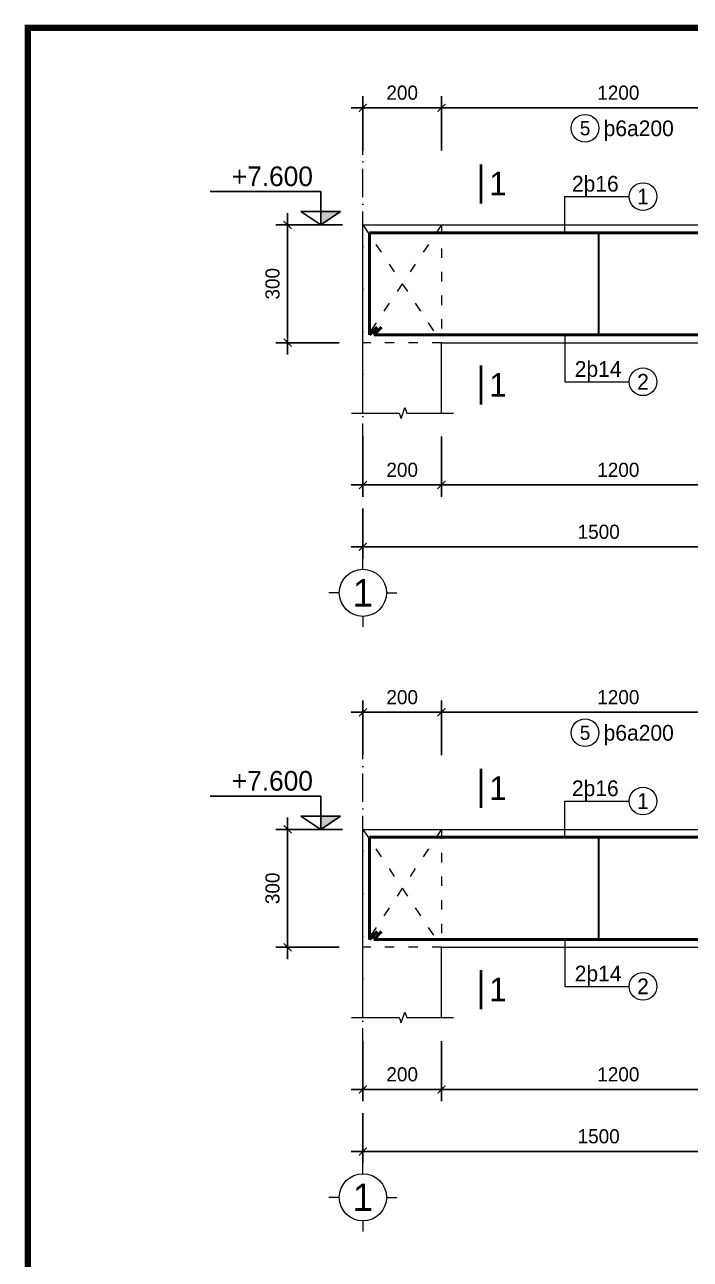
# Model space of a CAD drawing. Header units: inches. Extents: x 566748 to 757280, y 592180 to 740680.
# Drawn here: x 610508 to 618977, y 634952 to 650658 of the extents above; entities that cross this region are included whole.
import ezdxf
from ezdxf.enums import TextEntityAlignment as Align

# ---------------------------------------------------------------- set-up
doc = ezdxf.new("R2010")
doc.units = ezdxf.units.IN
doc.header["$MEASUREMENT"] = 0
doc.linetypes.add('ACAD_ISO03W100', pattern=[30, 12, -18])
doc.linetypes.add('ACAD_ISO10W100', pattern=[18, 12, -3, 0, -3])
doc.layers.add('LAYER7', color=7, linetype='Continuous')
doc.layers.add('TEXT', color=4, linetype='Continuous')
for name, color, linetype, lineweight in [('NET CB', 2, 'Continuous', 20), ('NET GHI CHU', 7, 'Continuous', 13), ('NET KICH THUOC', 9, 'Continuous', 13), ('NET THEP DAI', 3, 'Continuous', 30), ('NET THEP DOC', 1, 'Continuous', 50), ('NET TRUC', 8, 'ACAD_ISO10W100', 9)]:
    doc.layers.add(name, color=color, linetype=linetype, lineweight=lineweight)
doc.styles.add('A2', font='Fonts5.ttf', dxfattribs={"height": 600})
doc.styles.add('HELVE-KT', font='VHELVEN0.TTF')
doc.styles.add('ISO', font='Fonts5.ttf')
doc.styles.add('NHIEN', font='Fonts5.ttf', dxfattribs={"height": 0.2})
doc.styles.add('TEXT', font='Fonts5.ttf')
doc.styles.add('VNIHELVE', font='Fonts5.ttf', dxfattribs={"height": 180})
doc.dimstyles.new('M 1-20', dxfattribs={"dimscale": 100, "dimtxt": 2, "dimasz": 1, "dimexe": 1.5, "dimexo": 3, "dimgap": 1, "dimtad": 1, "dimdec": 0, "dimlfac": 0.2, "dimtxsty": 'VNIHELVE', "dimblk": 'ARCHTICK', "dimcen": 2.5, "dimdle": 1.5, "dimclrd": 256, "dimclre": 256, "dimclrt": 256, "dimadec": 0, "dimazin": 0, "dimtfac": 1, "dimtdec": 0, "dimtix": 1, "dimtmove": 0, "dimatfit": 3, "dimldrblk": 'ARCHTICK', "dimfxl": 7, "dimfxlon": 1, "dimarcsym": 1})

# ---------------------------------------------------------------- blocks, each defined once
blk = doc.blocks.new('_ArchTick')
at = {"color": 0, "linetype": 'ByBlock', "const_width": 0.15}
blk.add_lwpolyline([(-0.5, -0.5), (0.5, 0.5)], dxfattribs=at)
blk = doc.blocks.new('*D619')
at = {"layer": 'Defpoints', "color": 0}
for p in [(614811, 649600), (614811, 648756), (615811, 648756)]:
    blk.add_point(p, dxfattribs=at)
at = {"layer": 'NET KICH THUOC', "lineweight": -2}
for p, q in [((614811, 649056), (614811, 649750)), ((615811, 649056), (615811, 649750)), ((615961, 649600), (614661, 649600))]:
    blk.add_line(p, q, dxfattribs=at)
at = {"layer": 'NET KICH THUOC', "lineweight": -2, "xscale": 100, "yscale": 100, "zscale": 100, "rotation": 180}
blk.add_blockref('_ArchTick', (614811, 649600), dxfattribs=at)
at = {"layer": 'NET KICH THUOC', "lineweight": -2, "xscale": 100, "yscale": 100, "zscale": 100}
blk.add_blockref('_ArchTick', (615811, 649600), dxfattribs=at)
at = {"layer": 'NET KICH THUOC', "insert": (615311, 649792), "char_height": 180, "attachment_point": 5, "style": 'VNIHELVE'}
blk.add_mtext('200', dxfattribs=at)
blk = doc.blocks.new('*D620')
at = {"layer": 'Defpoints', "color": 0}
for p in [(614811, 644802), (620811, 644802), (614811, 644014)]:
    blk.add_point(p, dxfattribs=at)
at = {"layer": 'NET KICH THUOC', "lineweight": -2}
for p, q in [((614811, 644502), (614811, 643864)), ((620811, 644502), (620811, 643864)), ((620961, 644014), (614661, 644014))]:
    blk.add_line(p, q, dxfattribs=at)
at = {"layer": 'NET KICH THUOC', "lineweight": -2, "xscale": 100, "yscale": 100, "zscale": 100, "rotation": 180}
blk.add_blockref('_ArchTick', (614811, 644014), dxfattribs=at)
at = {"layer": 'NET KICH THUOC', "lineweight": -2, "xscale": 100, "yscale": 100, "zscale": 100}
blk.add_blockref('_ArchTick', (620811, 644014), dxfattribs=at)
at = {"layer": 'NET KICH THUOC', "insert": (617811, 644206), "char_height": 180, "attachment_point": 5, "style": 'VNIHELVE'}
blk.add_mtext('1500', dxfattribs=at)
blk = doc.blocks.new('TRUC')
at = {"layer": 'NET GHI CHU'}
for p, q in [((-228.077, -72.542), (-228.077, -72.442)), ((-228.302, -72.767), (-228.402, -72.767)), ((-227.852, -72.767), (-227.752, -72.767)), ((-228.077, -72.992), (-228.077, -73.092))]:
    blk.add_line(p, q, dxfattribs=at)
blk.add_circle((-228.077, -72.767), 0.225, dxfattribs=at)
at = {"layer": 'NET GHI CHU', "style": 'HELVE-KT'}
blk.add_attdef('A', text='', height=0.3, dxfattribs=at).set_placement((-228.077, -72.767), align=Align.MIDDLE_CENTER)
blk = doc.blocks.new('DS THEP')
blk.add_circle((220, 0), 220)
at = {"style": 'A2'}
blk.add_attdef('ENTER', text='', height=250, dxfattribs=at).set_placement((220, 0), align=Align.MIDDLE_CENTER)
blk = doc.blocks.new('*D631')
at = {"layer": 'Defpoints', "color": 0}
for p in [(615811, 649600), (615811, 648756), (620311, 648756)]:
    blk.add_point(p, dxfattribs=at)
at = {"layer": 'NET KICH THUOC', "lineweight": -2}
for p, q in [((615811, 649056), (615811, 649750)), ((620311, 649056), (620311, 649750)), ((620461, 649600), (615661, 649600))]:
    blk.add_line(p, q, dxfattribs=at)
at = {"layer": 'NET KICH THUOC', "lineweight": -2, "xscale": 100, "yscale": 100, "zscale": 100, "rotation": 180}
blk.add_blockref('_ArchTick', (615811, 649600), dxfattribs=at)
at = {"layer": 'NET KICH THUOC', "lineweight": -2, "xscale": 100, "yscale": 100, "zscale": 100}
blk.add_blockref('_ArchTick', (620311, 649600), dxfattribs=at)
at = {"layer": 'NET KICH THUOC', "insert": (618061, 649792), "char_height": 180, "attachment_point": 5, "style": 'VNIHELVE'}
blk.add_mtext('1200', dxfattribs=at)
blk = doc.blocks.new('MCD')
at = {"layer": 'NET GHI CHU'}
blk.add_lwpolyline([(0, 667, 50, 50, 0), (0, 0, 0, 0, 0)], format="xyseb", dxfattribs=at)
at = {"layer": 'TEXT', "linetype": 'ACAD_ISO03W100', "style": 'TEXT'}
blk.add_attdef('MCD', (139, 128), '', height=400, dxfattribs=at)
blk = doc.blocks.new('CT P')
at = {"color": 7}
for p, q in [((0, 423), (1406, 423)), ((0, 0), (0, 423)), ((0, 0), (-253, 168)), ((253, 168), (-253, 168)), ((0, 0), (253, 168))]:
    blk.add_line(p, q, dxfattribs=at)
at = {"color": 8}
blk.add_line((276, 0), (-276, 0), dxfattribs=at)
at = {"color": 7}
blk.add_solid([(0, 0), (-253, 168), (0, 168)], dxfattribs=at)
at = {"color": 7, "style": 'TEXT', "flags": 4}
blk.add_attdef('CODE', (258, 492), '', height=250, dxfattribs=at)
blk = doc.blocks.new('*D632')
at = {"layer": 'Defpoints', "color": 0}
for p in [(613853, 648112), (614811, 648112), (614811, 646612)]:
    blk.add_point(p, dxfattribs=at)
at = {"layer": 'NET KICH THUOC', "lineweight": -2}
for p, q in [((613853, 646462), (613853, 648262)), ((614511, 648112), (613703, 648112)), ((614511, 646612), (613703, 646612))]:
    blk.add_line(p, q, dxfattribs=at)
at = {"layer": 'NET KICH THUOC', "lineweight": -2, "xscale": 100, "yscale": 100, "zscale": 100}
for p, rotation in [((613853, 648112), 90), ((613853, 646612), 270)]:
    blk.add_blockref('_ArchTick', p, dxfattribs=dict(at, rotation=rotation))
at = {"layer": 'NET KICH THUOC', "insert": (613662, 647362), "char_height": 180, "attachment_point": 5, "rotation": 90, "style": 'VNIHELVE'}
blk.add_mtext('300', dxfattribs=at)
blk = doc.blocks.new('*D637')
at = {"layer": 'Defpoints', "color": 0}
for p in [(620311, 645868), (615811, 645718), (620311, 644802)]:
    blk.add_point(p, dxfattribs=at)
at = {"layer": 'NET KICH THUOC', "lineweight": -2}
for p, q in [((615811, 645418), (615811, 644652)), ((620311, 645502), (620311, 644652)), ((615661, 644802), (620461, 644802))]:
    blk.add_line(p, q, dxfattribs=at)
at = {"layer": 'NET KICH THUOC', "lineweight": -2, "xscale": 100, "yscale": 100, "zscale": 100, "rotation": 180}
blk.add_blockref('_ArchTick', (615811, 644802), dxfattribs=at)
at = {"layer": 'NET KICH THUOC', "lineweight": -2, "xscale": 100, "yscale": 100, "zscale": 100}
blk.add_blockref('_ArchTick', (620311, 644802), dxfattribs=at)
at = {"layer": 'NET KICH THUOC', "insert": (618061, 644994), "char_height": 180, "attachment_point": 5, "style": 'VNIHELVE'}
blk.add_mtext('1200', dxfattribs=at)
blk = doc.blocks.new('*D641')
at = {"layer": 'Defpoints', "color": 0}
for p in [(614811, 645718), (615811, 645718), (615811, 644802)]:
    blk.add_point(p, dxfattribs=at)
at = {"layer": 'NET KICH THUOC', "lineweight": -2}
for p, q in [((614811, 645418), (614811, 644652)), ((615811, 645418), (615811, 644652)), ((614661, 644802), (615961, 644802))]:
    blk.add_line(p, q, dxfattribs=at)
at = {"layer": 'NET KICH THUOC', "lineweight": -2, "xscale": 100, "yscale": 100, "zscale": 100, "rotation": 180}
blk.add_blockref('_ArchTick', (614811, 644802), dxfattribs=at)
at = {"layer": 'NET KICH THUOC', "lineweight": -2, "xscale": 100, "yscale": 100, "zscale": 100}
blk.add_blockref('_ArchTick', (615811, 644802), dxfattribs=at)
at = {"layer": 'NET KICH THUOC', "insert": (615311, 644994), "char_height": 180, "attachment_point": 5, "style": 'VNIHELVE'}
blk.add_mtext('200', dxfattribs=at)
blk = doc.blocks.new('*D675')
at = {"layer": 'Defpoints', "color": 0}
for p in [(614811, 641910), (614811, 641065), (615811, 641065)]:
    blk.add_point(p, dxfattribs=at)
at = {"layer": 'NET KICH THUOC', "lineweight": -2}
for p, q in [((615961, 641910), (614661, 641910)), ((614811, 641365), (614811, 642060)), ((615811, 641365), (615811, 642060))]:
    blk.add_line(p, q, dxfattribs=at)
at = {"layer": 'NET KICH THUOC', "lineweight": -2, "xscale": 100, "yscale": 100, "zscale": 100, "rotation": 180}
blk.add_blockref('_ArchTick', (614811, 641910), dxfattribs=at)
at = {"layer": 'NET KICH THUOC', "lineweight": -2, "xscale": 100, "yscale": 100, "zscale": 100}
blk.add_blockref('_ArchTick', (615811, 641910), dxfattribs=at)
at = {"layer": 'NET KICH THUOC', "insert": (615311, 642102), "char_height": 180, "attachment_point": 5, "style": 'VNIHELVE'}
blk.add_mtext('200', dxfattribs=at)
blk = doc.blocks.new('*D676')
at = {"layer": 'Defpoints', "color": 0}
for p in [(614811, 637112), (620811, 637112), (614811, 636324)]:
    blk.add_point(p, dxfattribs=at)
at = {"layer": 'NET KICH THUOC', "lineweight": -2}
for p, q in [((614811, 636812), (614811, 636174)), ((620811, 636812), (620811, 636174)), ((620961, 636324), (614661, 636324))]:
    blk.add_line(p, q, dxfattribs=at)
at = {"layer": 'NET KICH THUOC', "lineweight": -2, "xscale": 100, "yscale": 100, "zscale": 100, "rotation": 180}
blk.add_blockref('_ArchTick', (614811, 636324), dxfattribs=at)
at = {"layer": 'NET KICH THUOC', "lineweight": -2, "xscale": 100, "yscale": 100, "zscale": 100}
blk.add_blockref('_ArchTick', (620811, 636324), dxfattribs=at)
at = {"layer": 'NET KICH THUOC', "insert": (617811, 636516), "char_height": 180, "attachment_point": 5, "style": 'VNIHELVE'}
blk.add_mtext('1500', dxfattribs=at)
blk = doc.blocks.new('*D687')
at = {"layer": 'Defpoints', "color": 0}
for p in [(615811, 641910), (615811, 641065), (620311, 641065)]:
    blk.add_point(p, dxfattribs=at)
at = {"layer": 'NET KICH THUOC', "lineweight": -2}
for p, q in [((620461, 641910), (615661, 641910)), ((615811, 641365), (615811, 642060)), ((620311, 641365), (620311, 642060))]:
    blk.add_line(p, q, dxfattribs=at)
at = {"layer": 'NET KICH THUOC', "lineweight": -2, "xscale": 100, "yscale": 100, "zscale": 100, "rotation": 180}
blk.add_blockref('_ArchTick', (615811, 641910), dxfattribs=at)
at = {"layer": 'NET KICH THUOC', "lineweight": -2, "xscale": 100, "yscale": 100, "zscale": 100}
blk.add_blockref('_ArchTick', (620311, 641910), dxfattribs=at)
at = {"layer": 'NET KICH THUOC', "insert": (618061, 642102), "char_height": 180, "attachment_point": 5, "style": 'VNIHELVE'}
blk.add_mtext('1200', dxfattribs=at)
blk = doc.blocks.new('*D660')
at = {"layer": 'Defpoints', "color": 0}
for p in [(613853, 640421), (614811, 640421), (614811, 638921)]:
    blk.add_point(p, dxfattribs=at)
at = {"layer": 'NET KICH THUOC', "lineweight": -2}
for p, q in [((613853, 638771), (613853, 640571)), ((614511, 640421), (613703, 640421)), ((614511, 638921), (613703, 638921))]:
    blk.add_line(p, q, dxfattribs=at)
at = {"layer": 'NET KICH THUOC', "lineweight": -2, "xscale": 100, "yscale": 100, "zscale": 100}
for p, rotation in [((613853, 640421), 90), ((613853, 638921), 270)]:
    blk.add_blockref('_ArchTick', p, dxfattribs=dict(at, rotation=rotation))
at = {"layer": 'NET KICH THUOC', "insert": (613662, 639671), "char_height": 180, "attachment_point": 5, "rotation": 90, "style": 'VNIHELVE'}
blk.add_mtext('300', dxfattribs=at)
blk = doc.blocks.new('*D665')
at = {"layer": 'Defpoints', "color": 0}
for p in [(620311, 638177), (615811, 638027), (620311, 637112)]:
    blk.add_point(p, dxfattribs=at)
at = {"layer": 'NET KICH THUOC', "lineweight": -2}
for p, q in [((615811, 637727), (615811, 636962)), ((620311, 637812), (620311, 636962)), ((615661, 637112), (620461, 637112))]:
    blk.add_line(p, q, dxfattribs=at)
at = {"layer": 'NET KICH THUOC', "lineweight": -2, "xscale": 100, "yscale": 100, "zscale": 100, "rotation": 180}
blk.add_blockref('_ArchTick', (615811, 637112), dxfattribs=at)
at = {"layer": 'NET KICH THUOC', "lineweight": -2, "xscale": 100, "yscale": 100, "zscale": 100}
blk.add_blockref('_ArchTick', (620311, 637112), dxfattribs=at)
at = {"layer": 'NET KICH THUOC', "insert": (618061, 637304), "char_height": 180, "attachment_point": 5, "style": 'VNIHELVE'}
blk.add_mtext('1200', dxfattribs=at)
blk = doc.blocks.new('*D669')
at = {"layer": 'Defpoints', "color": 0}
for p in [(614811, 638027), (615811, 638027), (615811, 637112)]:
    blk.add_point(p, dxfattribs=at)
at = {"layer": 'NET KICH THUOC', "lineweight": -2}
for p, q in [((614811, 637727), (614811, 636962)), ((615811, 637727), (615811, 636962)), ((614661, 637112), (615961, 637112))]:
    blk.add_line(p, q, dxfattribs=at)
at = {"layer": 'NET KICH THUOC', "lineweight": -2, "xscale": 100, "yscale": 100, "zscale": 100, "rotation": 180}
blk.add_blockref('_ArchTick', (614811, 637112), dxfattribs=at)
at = {"layer": 'NET KICH THUOC', "lineweight": -2, "xscale": 100, "yscale": 100, "zscale": 100}
blk.add_blockref('_ArchTick', (615811, 637112), dxfattribs=at)
at = {"layer": 'NET KICH THUOC', "insert": (615311, 637304), "char_height": 180, "attachment_point": 5, "style": 'VNIHELVE'}
blk.add_mtext('200', dxfattribs=at)

msp = doc.modelspace()

# ---------------------------------------------------------------- linework, layer by layer
at = {"layer": 'LAYER7', "linetype": 'Continuous', "const_width": 80}
msp.add_lwpolyline([(649748.3, 650617.8), (610548.3, 650617.8), (610548.3, 622842.9), (649748.3, 622842.9)], close=True, dxfattribs=at)
at = {"layer": 'NET CB', "ltscale": 800}
for points in [[(614811, 648111.8), (621811, 648111.8)], [(614811, 645717.8), (614811, 648111.8)], [(615811, 646611.8), (620311, 646611.8)], [(615811, 645717.8), (615811, 646611.8)], [(614811, 640421.3), (638311, 640421.3)], [(614811, 638027.3), (614811, 640421.3)], [(615811, 638921.3), (620311, 638921.3)], [(615811, 638027.3), (615811, 638921.3)]]:
    msp.add_lwpolyline(points, dxfattribs=at)
at = {"layer": 'NET GHI CHU', "color": 7}
for points in [[(617379, 648011.8), (617379, 648471.3), (618199.1, 648471.3)], [(617379, 646711.8), (617379, 646114.8), (618199.1, 646114.8)], [(617379, 640321.3), (617379, 640780.8), (618199.1, 640780.8)], [(617379, 639021.3), (617379, 638424.3), (618199.1, 638424.3)]]:
    msp.add_lwpolyline(points, dxfattribs=at)
at = {"layer": 'NET GHI CHU', "linetype": 'ACAD_ISO03W100', "ltscale": 10}
for points in [[(615811, 646611.8), (614811, 646611.8), (614811, 648111.8), (615811, 648111.8)], [(615811, 638921.3), (614811, 638921.3), (614811, 640421.3), (615811, 640421.3)]]:
    msp.add_lwpolyline(points, close=True, dxfattribs=at)
for points in [[(614811, 648111.8), (615811, 646611.8)], [(615811, 648111.8), (614811, 646611.8)], [(614811, 640421.3), (615811, 638921.3)], [(615811, 640421.3), (614811, 638921.3)]]:
    msp.add_lwpolyline(points, dxfattribs=at)
at = {"layer": 'NET GHI CHU'}
for points in [[(614667.1, 645717.8), (615271.7, 645717.8), (615296.7, 645649.1), (615346.7, 645786.5), (615371.7, 645717.8), (615963, 645717.8)], [(614667.1, 638027.3), (615271.7, 638027.3), (615296.7, 637958.6), (615346.7, 638096), (615371.7, 638027.3), (615963, 638027.3)]]:
    msp.add_lwpolyline(points, dxfattribs=at)
at = {"layer": 'NET THEP DAI'}
for p, q in [((617811, 646711.8), (617811, 648011.8)), ((617811, 639021.3), (617811, 640321.3))]:
    msp.add_line(p, q, dxfattribs=at)
at = {"layer": 'NET THEP DOC'}
for p, q in [((614893.3, 646711.8), (614893.3, 648011.8)), ((622311, 646711.8), (614949.5, 646711.8)), ((614893.3, 639021.3), (614893.3, 640321.3)), ((622311, 639021.3), (614949.5, 639021.3))]:
    msp.add_line(p, q, dxfattribs=at)
for points in [[(638228.7, 648011.8), (614893.3, 648011.8)], [(614893.3, 646711.8), (614993.3, 646811.8)], [(614949.5, 646711.8), (615049.5, 646811.8)], [(640728.7, 640321.3), (614893.3, 640321.3)], [(614893.3, 639021.3), (614993.3, 639121.3)], [(614949.5, 639021.3), (615049.5, 639121.3)]]:
    msp.add_lwpolyline(points, dxfattribs=at)
at = {"layer": 'NET TRUC', "linetype": 'ACAD_ISO10W100', "ltscale": 30}
for points in [[(614811, 645222.7), (614811, 649160.9)], [(614811, 637532.2), (614811, 641470.4)]]:
    msp.add_lwpolyline(points, dxfattribs=at)

# ---------------------------------------------------------------- block references
at = {"layer": 'NET GHI CHU', "color": 7}
ref = msp.add_blockref('DS THEP', (617461.1, 649340.5), dxfattribs=dict(at, xscale=0.8000000000465661, yscale=0.8000000000465661, zscale=0.8000000000465661))
ref.add_attrib('ENTER', '5', dxfattribs={"layer": '0', "height": 180, "style": 'ISO'}).set_placement((617637.8, 649340.5), align=Align.MIDDLE_CENTER)
ref = msp.add_blockref('DS THEP', (618199.1, 648471.3), dxfattribs=dict(at, xscale=0.8000000000465661, yscale=0.8000000000465661, zscale=0.8000000000465661))
ref.add_attrib('ENTER', '1', dxfattribs={"layer": '0', "height": 200, "style": 'ISO'}).set_placement((618374.8, 648471.3), align=Align.MIDDLE_CENTER)
ref = msp.add_blockref('DS THEP', (618199.1, 646114.8), dxfattribs=dict(at, xscale=0.8000000000465661, yscale=0.8000000000465661, zscale=0.8000000000465661))
ref.add_attrib('ENTER', '2', dxfattribs={"layer": '0', "height": 200, "style": 'ISO'}).set_placement((618374.8, 646114.8), align=Align.MIDDLE_CENTER)
ref = msp.add_blockref('DS THEP', (617461.1, 641650), dxfattribs=dict(at, xscale=0.8000000000465661, yscale=0.8000000000465661, zscale=0.8000000000465661))
ref.add_attrib('ENTER', '5', dxfattribs={"layer": '0', "height": 180, "style": 'ISO'}).set_placement((617637.8, 641650), align=Align.MIDDLE_CENTER)
ref = msp.add_blockref('DS THEP', (618199.1, 640780.8), dxfattribs=dict(at, xscale=0.8000000000465661, yscale=0.8000000000465661, zscale=0.8000000000465661))
ref.add_attrib('ENTER', '1', dxfattribs={"layer": '0', "height": 200, "style": 'ISO'}).set_placement((618374.8, 640780.8), align=Align.MIDDLE_CENTER)
ref = msp.add_blockref('DS THEP', (618199.1, 638424.3), dxfattribs=dict(at, xscale=0.8000000000465661, yscale=0.8000000000465661, zscale=0.8000000000465661))
ref.add_attrib('ENTER', '2', dxfattribs={"layer": '0', "height": 200, "style": 'ISO'}).set_placement((618374.8, 638424.3), align=Align.MIDDLE_CENTER)
at = {"layer": 'TEXT'}
ref = msp.add_blockref('CT P', (614275.2, 648111.8), dxfattribs=dict(at, xscale=-1))
ref.add_attrib('CODE', '+7.600', (613143.5, 648604.3), dxfattribs={"layer": '0', "color": 7, "height": 250, "style": 'TEXT', "flags": 4})
ref = msp.add_blockref('MCD', (616313.6, 648882.8), dxfattribs=dict(at, xscale=-0.75, yscale=0.75, zscale=0.75, rotation=180))
ref.add_attrib('MCD', '1', (616417.6, 648486.5), dxfattribs={"linetype": 'ACAD_ISO03W100', "height": 300, "style": 'VNIHELVE'})
ref = msp.add_blockref('MCD', (616313.6, 646322.3), dxfattribs=dict(at, xscale=-0.75, yscale=0.75, zscale=0.75, rotation=180))
ref.add_attrib('MCD', '1', (616417.6, 645926), dxfattribs={"linetype": 'ACAD_ISO03W100', "height": 300, "style": 'VNIHELVE'})
at = {"layer": 'TEXT', "linetype": 'Continuous', "ltscale": 0.08}
ref = msp.add_blockref('TRUC', (918914, 740453.2), dxfattribs=dict(at, xscale=1333.33333337307, yscale=1333.333333343267, zscale=1333.333333333333))
ref.add_attrib('A', '1', dxfattribs={"layer": '0', "height": 350, "style": 'NHIEN'}).set_placement((614811, 643431.2), align=Align.MIDDLE_CENTER)
at = {"layer": 'TEXT'}
ref = msp.add_blockref('CT P', (614275.2, 640421.3), dxfattribs=dict(at, xscale=-1))
ref.add_attrib('CODE', '+7.600', (613143.5, 640913.8), dxfattribs={"layer": '0', "color": 7, "height": 250, "style": 'TEXT', "flags": 4})
ref = msp.add_blockref('MCD', (616313.6, 641192.3), dxfattribs=dict(at, xscale=-0.75, yscale=0.75, zscale=0.75, rotation=180))
ref.add_attrib('MCD', '1', (616417.6, 640796), dxfattribs={"linetype": 'ACAD_ISO03W100', "height": 300, "style": 'VNIHELVE'})
ref = msp.add_blockref('MCD', (616313.6, 638631.8), dxfattribs=dict(at, xscale=-0.75, yscale=0.75, zscale=0.75, rotation=180))
ref.add_attrib('MCD', '1', (616417.6, 638235.5), dxfattribs={"linetype": 'ACAD_ISO03W100', "height": 300, "style": 'VNIHELVE'})
at = {"layer": 'TEXT', "linetype": 'Continuous', "ltscale": 0.08}
ref = msp.add_blockref('TRUC', (918914, 732762.7), dxfattribs=dict(at, xscale=1333.33333337307, yscale=1333.333333343267, zscale=1333.333333333333))
ref.add_attrib('A', '1', dxfattribs={"layer": '0', "height": 350, "style": 'NHIEN'}).set_placement((614811, 635740.7), align=Align.MIDDLE_CENTER)

# ---------------------------------------------------------------- texts
at = {"layer": 'TEXT', "char_height": 200, "width": 866.506, "style": 'VNIHELVE'}
for s, insert, attachment_point in [('þ6a200', (617874.2, 649439.9), 1), ('2þ16', (618065.5, 648734.1), 3), ('2þ14', (618101.5, 646377.6), 3), ('þ6a200', (617874.2, 641749.4), 1), ('2þ16', (618065.5, 641043.6), 3), ('2þ14', (618101.5, 638687.1), 3)]:
    msp.add_mtext(s, dxfattribs=dict(at, insert=insert, attachment_point=attachment_point))

# ---------------------------------------------------------------- dimensions: what is measured, and where the dimension line sits
at = {"layer": 'NET KICH THUOC'}
for base, p1, p2, text, picture, middle in [((614811, 649600.2), (615811, 648755.8), (614811, 648755.8), '200', '*D619', (615311, 649792.1)), ((615811, 649600.2), (620311, 648755.8), (615811, 648755.8), '1200', '*D631', (618061, 649792.1)), ((614811, 644014.5), (620811, 644802.5), (614811, 644802.5), '1500', '*D620', (617811, 644206.4)), ((614811, 641909.7), (615811, 641065.3), (614811, 641065.3), '200', '*D675', (615311, 642101.6)), ((615811, 641909.7), (620311, 641065.3), (615811, 641065.3), '1200', '*D687', (618061, 642101.6)), ((614811, 636324), (620811, 637112), (614811, 637112), '1500', '*D676', (617811, 636515.9))]:
    dim = msp.add_linear_dim(base=base, p1=p1, p2=p2, angle=180, text=text, dimstyle='M 1-20', dxfattribs=at)
    dim.commit()
    dim.dimension.update_dxf_attribs({"geometry": picture, "text_midpoint": middle})
for base, p1, p2, picture, middle in [((613853.4, 648111.8), (614811, 646611.8), (614811, 648111.8), '*D632', (613661.5, 647361.8)), ((613853.4, 640421.3), (614811, 638921.3), (614811, 640421.3), '*D660', (613661.5, 639671.3))]:
    dim = msp.add_linear_dim(base=base, p1=p1, p2=p2, angle=90, dimstyle='M 1-20', dxfattribs=at)
    dim.commit()
    dim.dimension.update_dxf_attribs({"geometry": picture, "text_midpoint": middle})
for base, p1, p2, picture, middle in [((620311, 644802.5), (615811, 645717.8), (620311, 645867.8), '*D637', (618061, 644994.4)), ((620311, 637112), (615811, 638027.3), (620311, 638177.3), '*D665', (618061, 637303.9))]:
    dim = msp.add_linear_dim(base=base, p1=p1, p2=p2, text='1200', dimstyle='M 1-20', dxfattribs=at)
    dim.commit()
    dim.dimension.update_dxf_attribs({"geometry": picture, "text_midpoint": middle})
for base, p1, p2, picture, middle in [((615811, 644802.5), (614811, 645717.8), (615811, 645717.8), '*D641', (615311, 644994.4)), ((615811, 637112), (614811, 638027.3), (615811, 638027.3), '*D669', (615311, 637303.9))]:
    dim = msp.add_linear_dim(base=base, p1=p1, p2=p2, dimstyle='M 1-20', dxfattribs=at)
    dim.commit()
    dim.dimension.update_dxf_attribs({"geometry": picture, "text_midpoint": middle})

doc.saveas('drawing.dxf')
